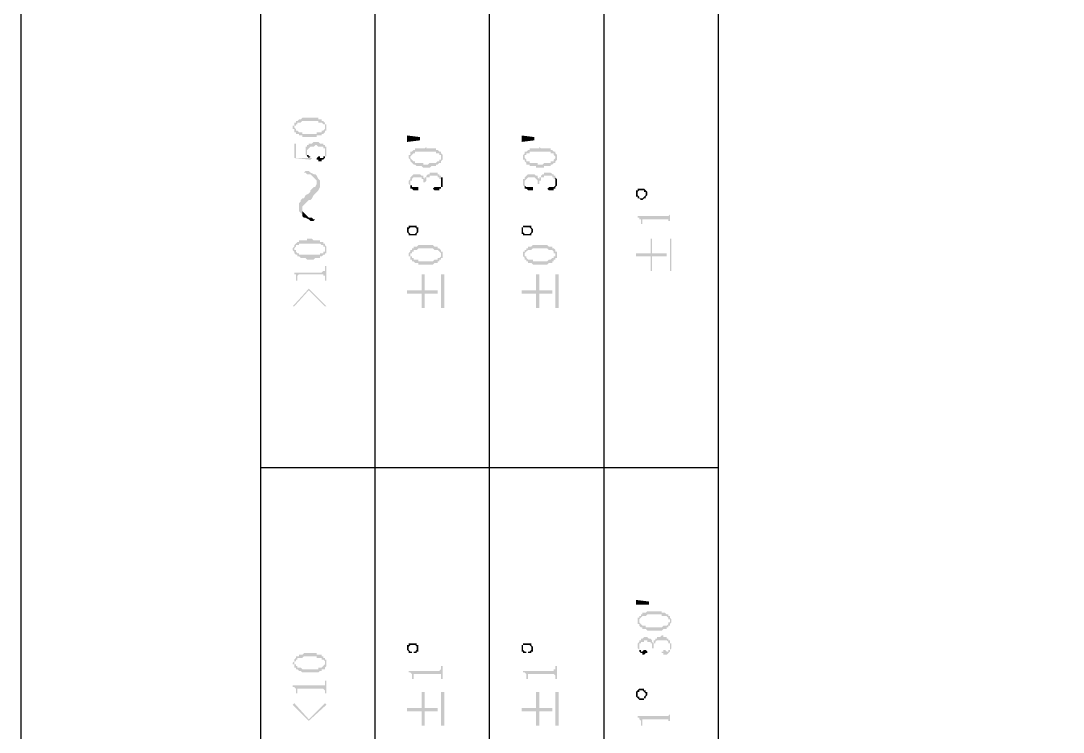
# Model space of a CAD drawing. Header units: millimetres. Extents: x 1336 to 2438, y 1230 to 1601.
# Drawn here: x 2017.55 to 2046.73, y 1540.39 to 1560.3 of the extents above; entities that cross this region are included whole.
import ezdxf

# ---------------------------------------------------------------- set-up
doc = ezdxf.new("R2010")
doc.units = ezdxf.units.MM

msp = doc.modelspace()

# ---------------------------------------------------------------- hatches: boundary and pattern name
at = {"transparency": 33554559}
for points in [[(2025.159, 1557.312), (2025.159, 1557.267), (2025.204, 1557.267), (2025.204, 1557.222), (2025.204, 1557.177), (2025.204, 1557.312), (2025.204, 1557.358), (2025.25, 1557.358), (2025.25, 1557.403), (2025.295, 1557.403), (2025.295, 1557.448), (2025.385, 1557.448), (2025.43, 1557.493), (2025.881, 1557.493), (2025.881, 1557.448), (2025.972, 1557.448), (2026.017, 1557.403), (2026.062, 1557.403), (2026.062, 1557.358), (2026.062, 1557.312), (2026.062, 1557.448), (2026.062, 1557.448), (2026.017, 1557.493), (2025.972, 1557.493), (2025.972, 1557.538), (2025.881, 1557.538), (2025.881, 1557.583), (2025.43, 1557.583), (2025.385, 1557.538), (2025.34, 1557.538), (2025.295, 1557.493), (2025.25, 1557.493), (2025.25, 1557.448), (2025.204, 1557.448), (2025.204, 1557.403), (2025.204, 1557.358), (2025.159, 1557.358)], [(2025.204, 1557.177), (2025.25, 1557.177), (2025.25, 1557.132), (2025.34, 1557.132), (2025.34, 1557.087), (2025.43, 1557.087), (2025.43, 1557.042), (2025.836, 1557.042), (2025.836, 1557.087), (2025.972, 1557.087), (2025.972, 1557.132), (2026.017, 1557.132), (2026.062, 1557.177), (2026.062, 1557.222), (2026.107, 1557.222), (2026.107, 1557.267), (2026.107, 1557.312), (2026.107, 1557.358), (2026.107, 1557.403), (2026.062, 1557.403), (2026.062, 1557.448), (2026.062, 1557.312), (2026.062, 1557.267), (2026.062, 1557.267), (2026.017, 1557.222), (2025.972, 1557.222), (2025.972, 1557.177), (2025.836, 1557.177), (2025.836, 1557.132), (2025.43, 1557.132), (2025.43, 1557.177), (2025.34, 1557.177), (2025.295, 1557.222), (2025.25, 1557.222), (2025.25, 1557.267), (2025.25, 1557.267), (2025.204, 1557.312), (2025.204, 1557.312)], [(2028.364, 1557.087), (2028.725, 1557.042), (2028.725, 1556.951), (2028.364, 1556.906)], [(2031.568, 1557.087), (2031.929, 1557.042), (2031.929, 1556.951), (2031.568, 1556.906)], [(2025.204, 1556.861), (2025.204, 1556.455), (2025.656, 1556.41), (2025.701, 1556.455), (2025.656, 1556.455), (2025.656, 1556.5), (2025.611, 1556.455), (2025.25, 1556.455), (2025.25, 1556.861)], [(2025.52, 1556.681), (2025.52, 1556.59), (2025.52, 1556.545), (2025.52, 1556.545), (2025.565, 1556.5), (2025.565, 1556.635), (2025.565, 1556.681), (2025.565, 1556.681), (2025.611, 1556.726), (2025.611, 1556.726), (2025.656, 1556.771), (2025.746, 1556.771), (2025.791, 1556.816), (2025.836, 1556.816), (2025.881, 1556.771), (2026.017, 1556.771), (2026.017, 1556.726), (2026.062, 1556.726), (2026.062, 1556.681), (2026.062, 1556.635), (2026.062, 1556.5), (2026.107, 1556.5), (2026.107, 1556.545), (2026.107, 1556.635), (2026.107, 1556.681), (2026.107, 1556.771), (2026.062, 1556.771), (2026.062, 1556.816), (2026.017, 1556.816), (2026.017, 1556.861), (2025.926, 1556.861), (2025.881, 1556.906), (2025.746, 1556.906), (2025.701, 1556.861), (2025.611, 1556.861), (2025.611, 1556.816), (2025.565, 1556.816), (2025.565, 1556.771), (2025.52, 1556.771), (2025.52, 1556.726)], [(2025.565, 1556.5), (2025.565, 1556.5), (2025.611, 1556.455), (2025.611, 1556.455), (2025.656, 1556.5), (2025.611, 1556.5), (2025.611, 1556.545), (2025.565, 1556.545), (2025.565, 1556.59), (2025.565, 1556.635)], [(2025.836, 1556.455), (2025.836, 1556.41), (2025.881, 1556.41), (2025.881, 1556.365), (2025.972, 1556.365), (2025.972, 1556.41), (2026.017, 1556.41), (2026.062, 1556.455), (2026.062, 1556.635), (2026.062, 1556.545), (2026.062, 1556.5), (2026.017, 1556.5), (2026.017, 1556.455), (2025.926, 1556.455), (2025.926, 1556.5), (2025.881, 1556.5)], [(2028.409, 1556.455), (2028.409, 1556.455), (2028.454, 1556.41), (2028.454, 1556.365), (2028.454, 1556.5), (2028.454, 1556.5), (2028.499, 1556.545), (2028.499, 1556.545), (2028.544, 1556.59), (2028.589, 1556.59), (2028.589, 1556.635), (2029.176, 1556.635), (2029.176, 1556.59), (2029.266, 1556.59), (2029.266, 1556.545), (2029.311, 1556.545), (2029.311, 1556.5), (2029.311, 1556.455), (2029.311, 1556.635), (2029.266, 1556.635), (2029.221, 1556.681), (2029.176, 1556.681), (2029.176, 1556.726), (2028.905, 1556.726), (2028.905, 1556.771), (2028.905, 1556.771), (2028.86, 1556.726), (2028.589, 1556.726), (2028.589, 1556.681), (2028.544, 1556.681), (2028.499, 1556.635), (2028.454, 1556.635), (2028.454, 1556.59), (2028.454, 1556.545), (2028.409, 1556.545), (2028.409, 1556.5)], [(2028.454, 1556.365), (2028.499, 1556.32), (2028.499, 1556.32), (2028.544, 1556.274), (2028.589, 1556.274), (2028.634, 1556.229), (2028.77, 1556.229), (2028.815, 1556.184), (2028.995, 1556.184), (2029.041, 1556.229), (2029.176, 1556.229), (2029.176, 1556.274), (2029.221, 1556.274), (2029.266, 1556.32), (2029.311, 1556.32), (2029.311, 1556.365), (2029.311, 1556.365), (2029.357, 1556.41), (2029.357, 1556.455), (2029.357, 1556.5), (2029.357, 1556.545), (2029.357, 1556.545), (2029.311, 1556.59), (2029.311, 1556.455), (2029.311, 1556.41), (2029.266, 1556.41), (2029.266, 1556.365), (2029.221, 1556.365), (2029.176, 1556.32), (2028.995, 1556.32), (2028.95, 1556.274), (2028.815, 1556.274), (2028.815, 1556.32), (2028.589, 1556.32), (2028.589, 1556.365), (2028.544, 1556.365), (2028.499, 1556.41), (2028.499, 1556.41), (2028.454, 1556.455), (2028.454, 1556.455)], [(2031.613, 1556.455), (2031.613, 1556.41), (2031.658, 1556.41), (2031.658, 1556.365), (2031.658, 1556.5), (2031.658, 1556.545), (2031.703, 1556.545), (2031.703, 1556.59), (2031.794, 1556.59), (2031.794, 1556.635), (2032.38, 1556.635), (2032.38, 1556.59), (2032.471, 1556.59), (2032.471, 1556.545), (2032.471, 1556.545), (2032.516, 1556.5), (2032.516, 1556.455), (2032.516, 1556.635), (2032.471, 1556.635), (2032.426, 1556.681), (2032.38, 1556.681), (2032.38, 1556.726), (2032.11, 1556.726), (2032.064, 1556.771), (2032.064, 1556.726), (2031.794, 1556.726), (2031.794, 1556.681), (2031.749, 1556.681), (2031.703, 1556.635), (2031.658, 1556.635), (2031.658, 1556.59), (2031.658, 1556.59), (2031.613, 1556.545), (2031.613, 1556.5)], [(2031.658, 1556.365), (2031.703, 1556.32), (2031.703, 1556.274), (2031.794, 1556.274), (2031.794, 1556.229), (2031.974, 1556.229), (2031.974, 1556.184), (2032.2, 1556.184), (2032.2, 1556.229), (2032.38, 1556.229), (2032.38, 1556.274), (2032.426, 1556.274), (2032.471, 1556.32), (2032.516, 1556.32), (2032.516, 1556.365), (2032.516, 1556.365), (2032.561, 1556.41), (2032.561, 1556.455), (2032.561, 1556.5), (2032.561, 1556.545), (2032.561, 1556.545), (2032.516, 1556.59), (2032.516, 1556.455), (2032.516, 1556.455), (2032.471, 1556.41), (2032.471, 1556.365), (2032.38, 1556.365), (2032.38, 1556.32), (2032.2, 1556.32), (2032.155, 1556.274), (2032.019, 1556.274), (2032.019, 1556.32), (2031.794, 1556.32), (2031.794, 1556.365), (2031.703, 1556.365), (2031.703, 1556.41), (2031.703, 1556.41), (2031.658, 1556.455), (2031.658, 1556.455)], [(2025.475, 1556.049), (2025.52, 1556.049), (2025.565, 1556.004), (2025.656, 1556.004), (2025.701, 1555.958), (2025.746, 1555.913), (2025.746, 1555.913), (2025.791, 1555.868), (2025.836, 1555.823), (2025.836, 1555.507), (2025.836, 1555.507), (2025.881, 1555.552), (2025.926, 1555.643), (2025.926, 1555.823), (2025.881, 1555.868), (2025.836, 1555.958), (2025.836, 1555.958), (2025.791, 1556.004), (2025.746, 1556.004), (2025.656, 1556.049), (2025.611, 1556.094), (2025.52, 1556.094)], [(2028.409, 1555.778), (2028.409, 1555.733), (2028.409, 1555.733), (2028.454, 1555.688), (2028.454, 1555.643), (2028.454, 1555.778), (2028.454, 1555.823), (2028.499, 1555.823), (2028.499, 1555.868), (2028.499, 1555.868), (2028.544, 1555.913), (2028.77, 1555.913), (2028.77, 1555.868), (2028.815, 1555.868), (2028.815, 1555.823), (2028.815, 1555.778), (2028.86, 1555.778), (2028.86, 1555.733), (2028.86, 1555.778), (2028.905, 1555.823), (2028.905, 1555.868), (2028.905, 1555.913), (2028.995, 1555.913), (2028.995, 1555.958), (2029.221, 1555.958), (2029.221, 1555.913), (2029.266, 1555.913), (2029.266, 1555.868), (2029.311, 1555.868), (2029.311, 1555.823), (2029.311, 1555.778), (2029.311, 1555.958), (2029.266, 1555.958), (2029.266, 1556.004), (2029.221, 1556.004), (2029.221, 1556.049), (2028.995, 1556.049), (2028.995, 1556.004), (2028.95, 1556.004), (2028.905, 1555.958), (2028.905, 1555.913), (2028.86, 1555.913), (2028.86, 1555.868), (2028.86, 1555.868), (2028.815, 1555.913), (2028.815, 1555.958), (2028.77, 1555.958), (2028.725, 1556.004), (2028.544, 1556.004), (2028.499, 1555.958), (2028.499, 1555.958), (2028.454, 1555.913), (2028.454, 1555.868), (2028.454, 1555.868), (2028.409, 1555.823), (2028.409, 1555.823)], [(2031.613, 1555.778), (2031.613, 1555.733), (2031.613, 1555.688), (2031.658, 1555.643), (2031.658, 1555.778), (2031.658, 1555.823), (2031.658, 1555.823), (2031.703, 1555.868), (2031.703, 1555.868), (2031.749, 1555.913), (2031.929, 1555.913), (2031.974, 1555.868), (2031.974, 1555.868), (2032.019, 1555.823), (2032.019, 1555.778), (2032.019, 1555.733), (2032.064, 1555.733), (2032.064, 1555.823), (2032.11, 1555.823), (2032.11, 1555.868), (2032.11, 1555.913), (2032.2, 1555.913), (2032.2, 1555.958), (2032.426, 1555.958), (2032.426, 1555.913), (2032.471, 1555.913), (2032.471, 1555.868), (2032.516, 1555.868), (2032.516, 1555.823), (2032.516, 1555.778), (2032.516, 1555.958), (2032.471, 1555.958), (2032.471, 1556.004), (2032.426, 1556.004), (2032.38, 1556.049), (2032.2, 1556.049), (2032.2, 1556.004), (2032.155, 1556.004), (2032.11, 1555.958), (2032.11, 1555.913), (2032.064, 1555.913), (2032.064, 1555.868), (2032.064, 1555.868), (2032.019, 1555.913), (2032.019, 1555.958), (2031.974, 1555.958), (2031.929, 1556.004), (2031.749, 1556.004), (2031.703, 1555.958), (2031.703, 1555.958), (2031.658, 1555.913), (2031.658, 1555.868), (2031.613, 1555.868), (2031.613, 1555.823), (2031.613, 1555.823)], [(2025.34, 1555.056), (2025.34, 1554.966), (2025.385, 1554.92), (2025.43, 1554.875), (2025.43, 1555.101), (2025.475, 1555.146), (2025.52, 1555.191), (2025.565, 1555.236), (2025.611, 1555.281), (2025.656, 1555.281), (2025.701, 1555.327), (2025.746, 1555.417), (2025.746, 1555.417), (2025.791, 1555.462), (2025.836, 1555.507), (2025.836, 1555.778), (2025.836, 1555.733), (2025.791, 1555.643), (2025.746, 1555.643), (2025.701, 1555.597), (2025.656, 1555.552), (2025.656, 1555.507), (2025.611, 1555.462), (2025.52, 1555.417), (2025.52, 1555.417), (2025.475, 1555.327), (2025.43, 1555.327), (2025.385, 1555.281), (2025.385, 1555.236), (2025.34, 1555.191), (2025.34, 1555.146)], [(2028.454, 1555.643), (2028.454, 1555.597), (2028.499, 1555.597), (2028.544, 1555.552), (2028.68, 1555.552), (2028.68, 1555.597), (2028.68, 1555.643), (2028.499, 1555.643), (2028.499, 1555.688), (2028.454, 1555.688), (2028.454, 1555.778)], [(2029.086, 1555.597), (2029.086, 1555.597), (2029.131, 1555.552), (2029.266, 1555.552), (2029.266, 1555.597), (2029.311, 1555.597), (2029.311, 1555.643), (2029.357, 1555.643), (2029.357, 1555.733), (2029.357, 1555.778), (2029.357, 1555.823), (2029.357, 1555.913), (2029.311, 1555.913), (2029.311, 1555.733), (2029.311, 1555.688), (2029.311, 1555.643), (2029.131, 1555.643)], [(2031.658, 1555.643), (2031.658, 1555.597), (2031.703, 1555.597), (2031.749, 1555.552), (2031.884, 1555.552), (2031.884, 1555.597), (2031.884, 1555.643), (2031.703, 1555.643), (2031.658, 1555.688), (2031.658, 1555.778)], [(2032.29, 1555.597), (2032.29, 1555.597), (2032.335, 1555.552), (2032.471, 1555.552), (2032.471, 1555.597), (2032.516, 1555.597), (2032.516, 1555.643), (2032.516, 1555.643), (2032.561, 1555.688), (2032.561, 1555.733), (2032.561, 1555.778), (2032.561, 1555.823), (2032.561, 1555.868), (2032.516, 1555.913), (2032.516, 1555.733), (2032.516, 1555.688), (2032.516, 1555.688), (2032.471, 1555.643), (2032.335, 1555.643)], [(2034.772, 1555.462), (2034.772, 1555.417), (2034.772, 1555.372), (2034.818, 1555.372), (2034.818, 1555.462), (2034.818, 1555.507), (2034.818, 1555.507), (2034.863, 1555.552), (2034.998, 1555.552), (2034.998, 1555.507), (2035.043, 1555.507), (2035.043, 1555.327), (2035.043, 1555.372), (2035.043, 1555.372), (2035.088, 1555.417), (2035.088, 1555.462), (2035.088, 1555.507), (2035.043, 1555.552), (2035.043, 1555.552), (2034.998, 1555.597), (2034.818, 1555.597), (2034.818, 1555.552), (2034.772, 1555.552), (2034.772, 1555.507), (2034.772, 1555.507)], [(2034.818, 1555.372), (2034.818, 1555.327), (2034.863, 1555.327), (2034.908, 1555.281), (2034.953, 1555.281), (2034.998, 1555.327), (2035.043, 1555.327), (2035.043, 1555.462), (2035.043, 1555.417), (2035.043, 1555.417), (2034.998, 1555.372), (2034.998, 1555.372), (2034.953, 1555.327), (2034.863, 1555.327), (2034.863, 1555.372), (2034.863, 1555.372), (2034.818, 1555.417), (2034.818, 1555.462), (2034.818, 1555.462)], [(2025.43, 1554.875), (2025.43, 1554.83), (2025.475, 1554.785), (2025.52, 1554.785), (2025.611, 1554.74), (2025.656, 1554.695), (2025.746, 1554.695), (2025.791, 1554.74), (2025.746, 1554.74), (2025.701, 1554.785), (2025.611, 1554.785), (2025.565, 1554.83), (2025.52, 1554.875), (2025.52, 1554.875), (2025.475, 1554.92), (2025.43, 1554.966), (2025.43, 1555.011)], [(2034.818, 1554.83), (2034.818, 1554.785), (2034.863, 1554.785), (2034.863, 1554.74), (2034.908, 1554.74), (2034.908, 1554.65), (2034.908, 1554.605), (2034.953, 1554.605), (2034.953, 1554.695), (2034.953, 1554.74), (2035.675, 1554.74), (2035.675, 1554.695), (2035.72, 1554.695), (2035.72, 1554.65), (2035.72, 1554.605), (2035.72, 1554.966), (2035.72, 1554.92), (2035.72, 1554.875), (2035.675, 1554.83), (2035.63, 1554.83)], [(2028.364, 1554.424), (2028.364, 1554.379), (2028.364, 1554.379), (2028.409, 1554.334), (2028.409, 1554.469), (2028.409, 1554.469), (2028.454, 1554.514), (2028.589, 1554.514), (2028.634, 1554.469), (2028.634, 1554.334), (2028.634, 1554.334), (2028.68, 1554.379), (2028.68, 1554.424), (2028.68, 1554.469), (2028.68, 1554.514), (2028.634, 1554.514), (2028.634, 1554.559), (2028.409, 1554.559), (2028.409, 1554.514), (2028.364, 1554.514), (2028.364, 1554.469), (2028.364, 1554.469)], [(2031.568, 1554.424), (2031.568, 1554.379), (2031.568, 1554.334), (2031.613, 1554.334), (2031.613, 1554.469), (2031.613, 1554.514), (2031.794, 1554.514), (2031.839, 1554.469), (2031.839, 1554.334), (2031.839, 1554.334), (2031.884, 1554.379), (2031.884, 1554.424), (2031.884, 1554.469), (2031.884, 1554.469), (2031.839, 1554.514), (2031.839, 1554.559), (2031.613, 1554.559), (2031.613, 1554.514), (2031.568, 1554.514), (2031.568, 1554.469), (2031.568, 1554.469)], [(2025.159, 1553.928), (2025.159, 1553.882), (2025.159, 1553.882), (2025.204, 1553.837), (2025.204, 1553.792), (2025.204, 1553.928), (2025.204, 1553.928), (2025.25, 1553.973), (2025.25, 1554.018), (2025.34, 1554.018), (2025.34, 1554.063), (2025.926, 1554.063), (2025.972, 1554.018), (2026.017, 1554.018), (2026.017, 1553.973), (2026.062, 1553.973), (2026.062, 1553.928), (2026.062, 1554.063), (2026.017, 1554.063), (2026.017, 1554.108), (2025.926, 1554.108), (2025.926, 1554.153), (2025.746, 1554.153), (2025.701, 1554.198), (2025.565, 1554.198), (2025.565, 1554.153), (2025.34, 1554.153), (2025.34, 1554.108), (2025.295, 1554.108), (2025.25, 1554.063), (2025.25, 1554.063), (2025.204, 1554.018), (2025.204, 1553.973), (2025.204, 1553.973)], [(2028.409, 1554.334), (2028.409, 1554.289), (2028.634, 1554.289), (2028.634, 1554.424), (2028.634, 1554.379), (2028.634, 1554.379), (2028.589, 1554.334), (2028.454, 1554.334), (2028.409, 1554.379), (2028.409, 1554.424), (2028.409, 1554.424)], [(2031.613, 1554.334), (2031.613, 1554.289), (2031.839, 1554.289), (2031.839, 1554.424), (2031.839, 1554.379), (2031.839, 1554.379), (2031.794, 1554.334), (2031.658, 1554.334), (2031.613, 1554.379), (2031.613, 1554.424), (2031.613, 1554.424)], [(2034.772, 1553.792), (2034.772, 1553.702), (2035.179, 1553.702), (2035.179, 1553.296), (2035.224, 1553.296), (2035.224, 1553.702), (2035.63, 1553.702), (2035.63, 1553.792), (2035.224, 1553.792), (2035.224, 1554.198), (2035.179, 1554.198), (2035.179, 1553.792)], [(2035.765, 1553.296), (2035.765, 1554.198), (2035.72, 1554.198), (2035.72, 1553.296)], [(2025.204, 1553.792), (2025.25, 1553.747), (2025.295, 1553.747), (2025.295, 1553.702), (2025.34, 1553.702), (2025.385, 1553.657), (2025.52, 1553.657), (2025.565, 1553.612), (2025.746, 1553.612), (2025.791, 1553.657), (2025.926, 1553.657), (2025.926, 1553.702), (2025.972, 1553.702), (2026.017, 1553.747), (2026.062, 1553.747), (2026.062, 1553.792), (2026.107, 1553.792), (2026.107, 1553.837), (2026.107, 1553.928), (2026.107, 1553.973), (2026.107, 1553.973), (2026.062, 1554.018), (2026.062, 1553.882), (2026.062, 1553.837), (2026.017, 1553.837), (2026.017, 1553.792), (2025.926, 1553.792), (2025.926, 1553.747), (2025.34, 1553.747), (2025.34, 1553.792), (2025.295, 1553.792), (2025.25, 1553.837), (2025.25, 1553.882), (2025.204, 1553.882), (2025.204, 1553.928)], [(2028.409, 1553.747), (2028.409, 1553.702), (2028.454, 1553.702), (2028.454, 1553.657), (2028.454, 1553.612), (2028.454, 1553.747), (2028.454, 1553.792), (2028.499, 1553.792), (2028.499, 1553.837), (2028.544, 1553.837), (2028.544, 1553.882), (2028.634, 1553.882), (2028.68, 1553.928), (2029.086, 1553.928), (2029.131, 1553.882), (2029.221, 1553.882), (2029.266, 1553.837), (2029.266, 1553.837), (2029.311, 1553.792), (2029.311, 1553.747), (2029.311, 1553.882), (2029.311, 1553.882), (2029.266, 1553.928), (2029.221, 1553.928), (2029.221, 1553.973), (2029.131, 1553.973), (2029.086, 1554.018), (2028.68, 1554.018), (2028.634, 1553.973), (2028.544, 1553.973), (2028.544, 1553.928), (2028.499, 1553.928), (2028.499, 1553.882), (2028.454, 1553.882), (2028.454, 1553.837), (2028.454, 1553.837), (2028.409, 1553.792), (2028.409, 1553.792)], [(2028.454, 1553.612), (2028.499, 1553.612), (2028.499, 1553.566), (2028.544, 1553.566), (2028.589, 1553.521), (2028.68, 1553.521), (2028.68, 1553.476), (2029.086, 1553.476), (2029.131, 1553.521), (2029.221, 1553.521), (2029.221, 1553.566), (2029.266, 1553.566), (2029.266, 1553.612), (2029.311, 1553.612), (2029.311, 1553.657), (2029.357, 1553.657), (2029.357, 1553.702), (2029.357, 1553.747), (2029.357, 1553.792), (2029.357, 1553.837), (2029.311, 1553.837), (2029.311, 1553.882), (2029.311, 1553.747), (2029.311, 1553.702), (2029.311, 1553.702), (2029.266, 1553.657), (2029.221, 1553.657), (2029.221, 1553.612), (2029.131, 1553.612), (2029.086, 1553.566), (2028.68, 1553.566), (2028.68, 1553.612), (2028.544, 1553.612), (2028.544, 1553.657), (2028.499, 1553.657), (2028.499, 1553.702), (2028.454, 1553.702), (2028.454, 1553.747), (2028.454, 1553.747)], [(2031.613, 1553.747), (2031.613, 1553.702), (2031.613, 1553.702), (2031.658, 1553.657), (2031.658, 1553.612), (2031.658, 1553.747), (2031.658, 1553.792), (2031.658, 1553.792), (2031.703, 1553.837), (2031.703, 1553.837), (2031.749, 1553.882), (2031.839, 1553.882), (2031.884, 1553.928), (2032.29, 1553.928), (2032.335, 1553.882), (2032.426, 1553.882), (2032.471, 1553.837), (2032.471, 1553.792), (2032.516, 1553.792), (2032.516, 1553.747), (2032.516, 1553.882), (2032.516, 1553.882), (2032.471, 1553.928), (2032.426, 1553.928), (2032.426, 1553.973), (2032.335, 1553.973), (2032.29, 1554.018), (2031.884, 1554.018), (2031.839, 1553.973), (2031.749, 1553.973), (2031.749, 1553.928), (2031.703, 1553.928), (2031.703, 1553.882), (2031.658, 1553.882), (2031.658, 1553.837), (2031.613, 1553.837), (2031.613, 1553.792), (2031.613, 1553.792)], [(2031.658, 1553.612), (2031.703, 1553.612), (2031.703, 1553.566), (2031.749, 1553.566), (2031.749, 1553.521), (2031.839, 1553.521), (2031.884, 1553.476), (2032.29, 1553.476), (2032.335, 1553.521), (2032.426, 1553.521), (2032.426, 1553.566), (2032.471, 1553.566), (2032.471, 1553.612), (2032.516, 1553.612), (2032.516, 1553.657), (2032.561, 1553.657), (2032.561, 1553.702), (2032.561, 1553.747), (2032.561, 1553.792), (2032.561, 1553.837), (2032.516, 1553.837), (2032.516, 1553.882), (2032.516, 1553.747), (2032.516, 1553.702), (2032.471, 1553.702), (2032.471, 1553.657), (2032.426, 1553.657), (2032.38, 1553.612), (2032.335, 1553.612), (2032.29, 1553.566), (2031.884, 1553.566), (2031.884, 1553.612), (2031.749, 1553.612), (2031.703, 1553.657), (2031.703, 1553.702), (2031.658, 1553.702), (2031.658, 1553.747), (2031.658, 1553.747)], [(2025.159, 1553.251), (2025.204, 1553.251), (2025.204, 1553.205), (2025.25, 1553.205), (2025.25, 1553.16), (2025.25, 1553.025), (2025.295, 1553.025), (2025.295, 1553.16), (2025.295, 1553.16), (2025.34, 1553.205), (2026.017, 1553.205), (2026.017, 1553.16), (2026.062, 1553.16), (2026.062, 1553.025), (2026.107, 1553.025), (2026.107, 1553.431), (2026.062, 1553.431), (2026.062, 1553.341), (2026.062, 1553.296), (2026.017, 1553.296), (2025.972, 1553.251)], [(2028.364, 1552.754), (2028.364, 1552.664), (2028.77, 1552.664), (2028.77, 1552.258), (2028.86, 1552.258), (2028.86, 1552.664), (2029.221, 1552.664), (2029.221, 1552.754), (2028.86, 1552.754), (2028.86, 1553.205), (2028.77, 1553.205), (2028.77, 1552.754)], [(2029.402, 1552.258), (2029.402, 1553.205), (2029.311, 1553.205), (2029.311, 1552.258)], [(2031.568, 1552.754), (2031.568, 1552.664), (2031.974, 1552.664), (2031.974, 1552.258), (2032.064, 1552.258), (2032.064, 1552.664), (2032.426, 1552.664), (2032.426, 1552.754), (2032.064, 1552.754), (2032.064, 1553.205), (2031.974, 1553.205), (2031.974, 1552.754)], [(2032.606, 1552.258), (2032.606, 1553.205), (2032.516, 1553.205), (2032.516, 1552.258)], [(2025.159, 1552.303), (2025.204, 1552.303), (2025.611, 1552.754), (2026.062, 1552.303), (2026.107, 1552.303), (2025.611, 1552.799)], [(2034.772, 1544.089), (2035.133, 1544.044), (2035.133, 1543.953), (2034.772, 1543.953)], [(2034.818, 1543.502), (2034.818, 1543.457), (2034.818, 1543.412), (2034.863, 1543.412), (2034.863, 1543.367), (2034.863, 1543.502), (2034.863, 1543.547), (2034.863, 1543.547), (2034.908, 1543.592), (2034.908, 1543.592), (2034.953, 1543.637), (2035.043, 1543.637), (2035.088, 1543.683), (2035.495, 1543.683), (2035.495, 1543.637), (2035.63, 1543.637), (2035.675, 1543.592), (2035.675, 1543.547), (2035.72, 1543.547), (2035.72, 1543.502), (2035.72, 1543.637), (2035.675, 1543.637), (2035.675, 1543.683), (2035.63, 1543.683), (2035.585, 1543.728), (2035.495, 1543.728), (2035.495, 1543.773), (2035.088, 1543.773), (2035.043, 1543.728), (2034.953, 1543.728), (2034.953, 1543.683), (2034.908, 1543.683), (2034.908, 1543.637), (2034.863, 1543.637), (2034.863, 1543.592), (2034.818, 1543.592), (2034.818, 1543.547), (2034.818, 1543.547)], [(2034.863, 1543.367), (2034.863, 1543.367), (2034.908, 1543.321), (2034.953, 1543.321), (2034.953, 1543.276), (2035.043, 1543.276), (2035.088, 1543.231), (2035.495, 1543.231), (2035.54, 1543.276), (2035.63, 1543.276), (2035.63, 1543.321), (2035.675, 1543.321), (2035.675, 1543.367), (2035.72, 1543.367), (2035.72, 1543.412), (2035.72, 1543.412), (2035.765, 1543.457), (2035.765, 1543.502), (2035.765, 1543.547), (2035.765, 1543.547), (2035.72, 1543.592), (2035.72, 1543.637), (2035.72, 1543.502), (2035.72, 1543.457), (2035.675, 1543.457), (2035.675, 1543.412), (2035.675, 1543.412), (2035.63, 1543.367), (2035.54, 1543.367), (2035.495, 1543.321), (2035.043, 1543.321), (2035.043, 1543.367), (2034.953, 1543.367), (2034.908, 1543.412), (2034.908, 1543.412), (2034.863, 1543.457), (2034.863, 1543.502), (2034.863, 1543.502)], [(2034.818, 1542.825), (2034.818, 1542.78), (2034.818, 1542.735), (2034.818, 1542.735), (2034.863, 1542.69), (2034.863, 1542.78), (2034.863, 1542.825), (2034.863, 1542.87), (2034.908, 1542.87), (2034.908, 1542.915), (2034.998, 1542.915), (2034.998, 1542.96), (2035.088, 1542.96), (2035.088, 1542.915), (2035.179, 1542.915), (2035.179, 1542.87), (2035.224, 1542.87), (2035.224, 1542.78), (2035.224, 1542.735), (2035.269, 1542.735), (2035.269, 1542.78), (2035.269, 1542.87), (2035.314, 1542.87), (2035.314, 1542.915), (2035.314, 1542.915), (2035.359, 1542.96), (2035.63, 1542.96), (2035.675, 1542.915), (2035.675, 1542.87), (2035.72, 1542.87), (2035.72, 1542.825), (2035.72, 1542.78), (2035.72, 1542.96), (2035.675, 1542.96), (2035.675, 1543.006), (2035.63, 1543.006), (2035.63, 1543.051), (2035.54, 1543.051), (2035.54, 1543.096), (2035.495, 1543.096), (2035.449, 1543.051), (2035.359, 1543.051), (2035.359, 1543.006), (2035.314, 1543.006), (2035.314, 1542.96), (2035.269, 1542.96), (2035.269, 1542.915), (2035.269, 1542.87), (2035.224, 1542.915), (2035.224, 1542.96), (2035.224, 1542.96), (2035.179, 1543.006), (2035.133, 1543.006), (2035.088, 1543.051), (2034.998, 1543.051), (2034.953, 1543.006), (2034.908, 1543.006), (2034.908, 1542.96), (2034.863, 1542.96), (2034.863, 1542.915), (2034.863, 1542.915), (2034.818, 1542.87)], [(2028.364, 1542.735), (2028.364, 1542.69), (2028.364, 1542.69), (2028.409, 1542.644), (2028.409, 1542.78), (2028.409, 1542.78), (2028.454, 1542.825), (2028.589, 1542.825), (2028.634, 1542.78), (2028.634, 1542.644), (2028.68, 1542.644), (2028.68, 1542.735), (2028.68, 1542.78), (2028.68, 1542.825), (2028.634, 1542.825), (2028.634, 1542.87), (2028.409, 1542.87), (2028.409, 1542.825), (2028.364, 1542.825), (2028.364, 1542.78), (2028.364, 1542.78)], [(2031.568, 1542.735), (2031.568, 1542.69), (2031.568, 1542.644), (2031.613, 1542.644), (2031.613, 1542.78), (2031.613, 1542.825), (2031.794, 1542.825), (2031.839, 1542.78), (2031.839, 1542.644), (2031.884, 1542.644), (2031.884, 1542.735), (2031.884, 1542.78), (2031.884, 1542.78), (2031.839, 1542.825), (2031.839, 1542.87), (2031.613, 1542.87), (2031.613, 1542.825), (2031.568, 1542.825), (2031.568, 1542.78), (2031.568, 1542.78)], [(2035.495, 1542.599), (2035.54, 1542.599), (2035.54, 1542.554), (2035.63, 1542.554), (2035.675, 1542.599), (2035.675, 1542.599), (2035.72, 1542.644), (2035.72, 1542.69), (2035.72, 1542.69), (2035.765, 1542.735), (2035.765, 1542.78), (2035.765, 1542.825), (2035.765, 1542.87), (2035.72, 1542.87), (2035.72, 1542.96), (2035.72, 1542.78), (2035.72, 1542.735), (2035.72, 1542.69), (2035.675, 1542.69), (2035.675, 1542.644), (2035.63, 1542.644), (2035.585, 1542.69), (2035.54, 1542.69), (2035.54, 1542.644), (2035.495, 1542.644)], [(2025.159, 1542.329), (2025.159, 1542.283), (2025.204, 1542.283), (2025.204, 1542.238), (2025.204, 1542.193), (2025.204, 1542.329), (2025.204, 1542.374), (2025.25, 1542.374), (2025.25, 1542.419), (2025.295, 1542.419), (2025.295, 1542.464), (2025.43, 1542.464), (2025.475, 1542.509), (2025.836, 1542.509), (2025.836, 1542.464), (2025.972, 1542.464), (2025.972, 1542.419), (2026.017, 1542.419), (2026.062, 1542.374), (2026.062, 1542.329), (2026.062, 1542.464), (2026.017, 1542.464), (2026.017, 1542.509), (2025.972, 1542.509), (2025.972, 1542.554), (2025.836, 1542.554), (2025.836, 1542.599), (2025.475, 1542.599), (2025.43, 1542.554), (2025.34, 1542.554), (2025.34, 1542.509), (2025.25, 1542.509), (2025.25, 1542.464), (2025.25, 1542.464), (2025.204, 1542.419), (2025.204, 1542.374), (2025.204, 1542.374)], [(2028.409, 1542.644), (2028.409, 1542.599), (2028.634, 1542.599), (2028.634, 1542.735), (2028.634, 1542.69), (2028.634, 1542.69), (2028.589, 1542.644), (2028.544, 1542.644), (2028.544, 1542.599), (2028.499, 1542.599), (2028.499, 1542.644), (2028.454, 1542.644), (2028.409, 1542.69), (2028.409, 1542.735), (2028.409, 1542.735)], [(2031.613, 1542.644), (2031.613, 1542.599), (2031.839, 1542.599), (2031.839, 1542.735), (2031.839, 1542.69), (2031.839, 1542.69), (2031.794, 1542.644), (2031.749, 1542.644), (2031.749, 1542.599), (2031.703, 1542.599), (2031.703, 1542.644), (2031.658, 1542.644), (2031.613, 1542.69), (2031.613, 1542.735), (2031.613, 1542.735)], [(2034.863, 1542.69), (2034.863, 1542.644), (2034.863, 1542.644), (2034.908, 1542.599), (2034.953, 1542.599), (2034.953, 1542.554), (2034.998, 1542.554), (2035.043, 1542.599), (2035.088, 1542.599), (2035.088, 1542.644), (2035.088, 1542.644), (2035.043, 1542.69), (2034.998, 1542.69), (2034.953, 1542.644), (2034.908, 1542.644), (2034.908, 1542.69), (2034.863, 1542.69), (2034.863, 1542.735), (2034.863, 1542.78)], [(2025.204, 1542.193), (2025.25, 1542.193), (2025.25, 1542.148), (2025.295, 1542.148), (2025.34, 1542.103), (2025.385, 1542.103), (2025.43, 1542.058), (2025.881, 1542.058), (2025.926, 1542.103), (2025.972, 1542.103), (2025.972, 1542.148), (2026.062, 1542.148), (2026.062, 1542.193), (2026.062, 1542.193), (2026.107, 1542.238), (2026.107, 1542.283), (2026.107, 1542.329), (2026.107, 1542.374), (2026.107, 1542.419), (2026.062, 1542.419), (2026.062, 1542.464), (2026.062, 1542.283), (2026.062, 1542.283), (2026.017, 1542.238), (2026.017, 1542.238), (2025.972, 1542.193), (2025.881, 1542.193), (2025.881, 1542.148), (2025.43, 1542.148), (2025.385, 1542.193), (2025.295, 1542.193), (2025.295, 1542.238), (2025.25, 1542.238), (2025.25, 1542.283), (2025.204, 1542.283), (2025.204, 1542.329)], [(2028.409, 1542.103), (2028.409, 1542.058), (2028.454, 1542.058), (2028.499, 1542.013), (2028.499, 1541.967), (2028.499, 1541.877), (2028.544, 1541.877), (2028.544, 1541.967), (2028.544, 1542.013), (2029.311, 1542.013), (2029.311, 1541.967), (2029.311, 1541.877), (2029.357, 1541.877), (2029.357, 1542.238), (2029.311, 1542.238), (2029.311, 1542.193), (2029.311, 1542.148), (2029.311, 1542.148), (2029.266, 1542.103), (2029.221, 1542.103)], [(2031.613, 1542.103), (2031.613, 1542.058), (2031.658, 1542.058), (2031.703, 1542.013), (2031.703, 1541.967), (2031.703, 1541.877), (2031.749, 1541.877), (2031.749, 1541.967), (2031.749, 1542.013), (2032.471, 1542.013), (2032.516, 1541.967), (2032.516, 1541.877), (2032.561, 1541.877), (2032.561, 1542.238), (2032.516, 1542.238), (2032.516, 1542.193), (2032.516, 1542.148), (2032.471, 1542.148), (2032.471, 1542.103), (2032.426, 1542.103)], [(2025.159, 1541.697), (2025.159, 1541.652), (2025.204, 1541.652), (2025.25, 1541.606), (2025.25, 1541.516), (2025.25, 1541.471), (2025.295, 1541.471), (2025.295, 1541.561), (2025.295, 1541.606), (2026.017, 1541.606), (2026.062, 1541.561), (2026.062, 1541.516), (2026.062, 1541.471), (2026.107, 1541.471), (2026.107, 1541.832), (2026.062, 1541.832), (2026.062, 1541.742), (2026.062, 1541.697), (2025.972, 1541.697)], [(2028.364, 1541.065), (2028.364, 1540.975), (2028.77, 1540.975), (2028.77, 1540.568), (2028.86, 1540.568), (2028.86, 1540.975), (2029.221, 1540.975), (2029.221, 1541.065), (2028.86, 1541.065), (2028.86, 1541.516), (2028.77, 1541.516), (2028.77, 1541.065)], [(2029.402, 1540.568), (2029.402, 1541.516), (2029.311, 1541.516), (2029.311, 1540.568)], [(2031.568, 1541.065), (2031.568, 1540.975), (2031.974, 1540.975), (2031.974, 1540.568), (2032.064, 1540.568), (2032.064, 1540.975), (2032.426, 1540.975), (2032.426, 1541.065), (2032.064, 1541.065), (2032.064, 1541.516), (2031.974, 1541.516), (2031.974, 1541.065)], [(2032.606, 1540.568), (2032.606, 1541.516), (2032.516, 1541.516), (2032.516, 1540.568)], [(2034.772, 1541.471), (2034.772, 1541.426), (2034.772, 1541.381), (2034.772, 1541.381), (2034.818, 1541.336), (2034.818, 1541.516), (2034.863, 1541.516), (2034.863, 1541.561), (2034.953, 1541.561), (2034.998, 1541.516), (2034.998, 1541.516), (2035.043, 1541.471), (2035.043, 1541.336), (2035.043, 1541.381), (2035.043, 1541.381), (2035.088, 1541.426), (2035.088, 1541.471), (2035.088, 1541.516), (2035.043, 1541.516), (2035.043, 1541.561), (2034.998, 1541.561), (2034.998, 1541.606), (2034.863, 1541.606), (2034.818, 1541.561), (2034.818, 1541.561), (2034.772, 1541.516)], [(2034.818, 1541.336), (2034.818, 1541.336), (2034.863, 1541.291), (2034.998, 1541.291), (2034.998, 1541.336), (2035.043, 1541.336), (2035.043, 1541.471), (2035.043, 1541.426), (2035.043, 1541.426), (2034.998, 1541.381), (2034.998, 1541.336), (2034.863, 1541.336), (2034.863, 1541.381), (2034.818, 1541.381), (2034.818, 1541.426), (2034.818, 1541.426)], [(2025.159, 1541.155), (2025.611, 1540.704), (2026.107, 1541.155), (2026.062, 1541.2), (2025.611, 1540.749), (2025.204, 1541.2)], [(2034.818, 1540.839), (2034.818, 1540.794), (2034.863, 1540.794), (2034.863, 1540.749), (2034.863, 1540.749), (2034.908, 1540.704), (2034.908, 1540.568), (2034.953, 1540.568), (2034.953, 1540.704), (2034.953, 1540.749), (2035.675, 1540.749), (2035.675, 1540.704), (2035.72, 1540.704), (2035.72, 1540.568), (2035.72, 1540.975), (2035.72, 1540.884), (2035.72, 1540.884), (2035.675, 1540.839), (2035.63, 1540.839)]]:
    msp.add_hatch(color=256, dxfattribs=at).paths.add_polyline_path(points)

# ---------------------------------------------------------------- linework, layer by layer
msp.add_line((2024.257, 1594.624), (2024.257, 1307.884))
msp.add_lwpolyline([(2437.55, 1303.624), (2437.55, 1600.624), (2017.55, 1600.624), (2017.55, 1303.624)], close=True)
for points in [[(2027.461, 1594.624), (2027.461, 1520.71)], [(2030.665, 1594.624), (2030.665, 1520.71)], [(2033.87, 1594.624), (2033.87, 1520.71)], [(2037.074, 1594.624), (2037.074, 1307.884)], [(2024.257, 1547.79), (2037.074, 1547.79)]]:
    msp.add_lwpolyline(points)

doc.saveas('drawing.dxf')
